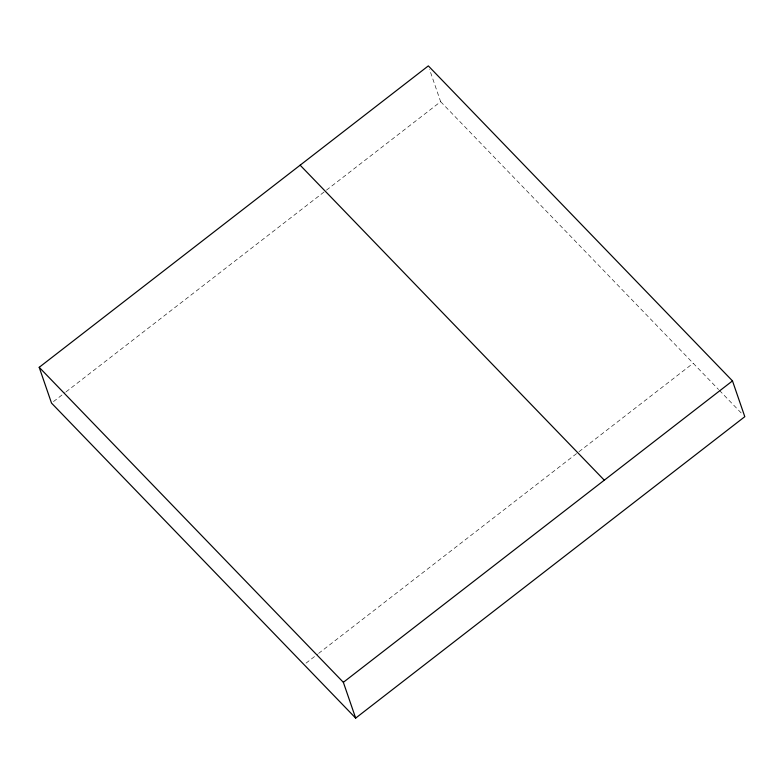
<?xml version="1.0" encoding="UTF-8"?>
<svg xmlns="http://www.w3.org/2000/svg" width="784" height="784" viewBox="0 0 784 784"><rect width="100%" height="100%" fill="white"/><g stroke="black" fill="none" stroke-linecap="round" stroke-linejoin="round"><path stroke-width="0.59" stroke-dasharray="3.92 2.94" d="M53.459 401.604L65.072 392.608M66.042 391.853L325.458 190.914M326.428 190.159L440.647 101.685L429.524 69.364M306.005 663.166L317.628 654.16M318.588 653.415L578.014 452.466M578.984 451.721L693.203 363.247M440.647 101.685L718.575 389.53M719.428 390.403L742.262 414.06"/><path stroke-width="1.18" d="M39.2 367.314L428.329 65.895L732.481 380.897L744.8 416.686L355.671 718.105L51.519 403.103L39.2 367.314L343.353 682.315L355.671 718.105M343.353 682.315L732.481 380.897M300.145 165.189L604.297 480.19"/></g></svg>
